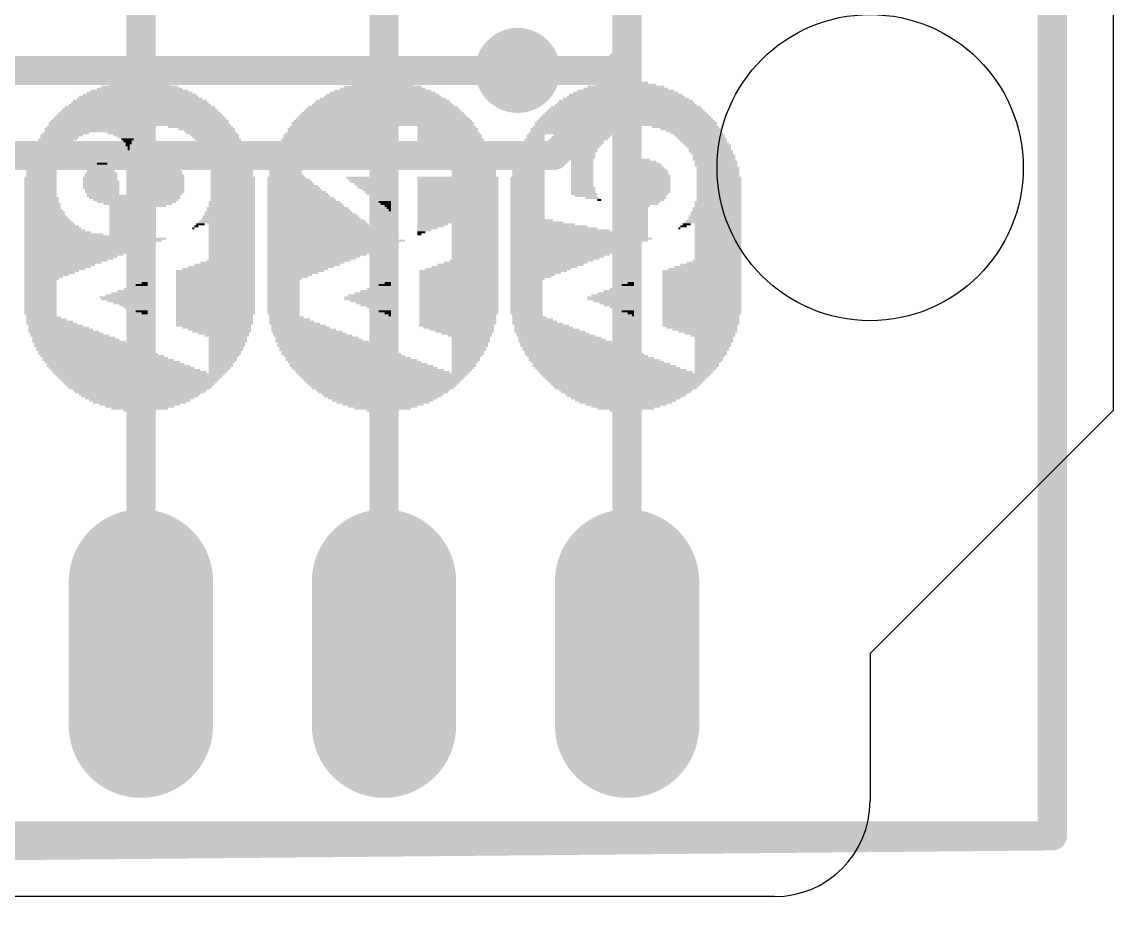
# Model space of a CAD drawing. Extents: x -3.4 to 68.6, y -0.2 to 53.3.
# Drawn here: x 57.18 to 68.58, y -0.15 to 9.14 of the extents above; entities that cross this region are included whole.
import ezdxf

# ---------------------------------------------------------------- set-up
doc = ezdxf.new("R2010")
doc.units = 0
for name, color, linetype in [('1', 12, 'CONTINUOUS'), ('16', 132, 'CONTINUOUS'), ('17', 110, 'CONTINUOUS'), ('18', 3, 'CONTINUOUS'), ('20', 53, 'CONTINUOUS'), ('200', 4, 'CONTINUOUS'), ('51', 253, 'CONTINUOUS')]:
    doc.layers.add(name, color=color, linetype=linetype)

# ---------------------------------------------------------------- blocks, each defined once
blk = doc.blocks.new('RECT')
blk.add_solid([(-0.5, -0.5), (0.5, -0.5), (-0.5, 0.5), (0.5, 0.5)])
blk = doc.blocks.new('LONGP100')
at = {"const_width": 1}
blk.add_lwpolyline([(-0.5, 0), (0.5, 0)], dxfattribs=at)
at = {"const_width": 0.5}
for points in [[(-0.5, 0.25, 1), (-0.5, -0.25)], [(0.5, -0.25, 1), (0.5, 0.25)]]:
    blk.add_lwpolyline(points, format="xyb", dxfattribs=at)
blk = doc.blocks.new('ROUNDV')
at = {"const_width": 0.5}
blk.add_lwpolyline([(0, -0.25, 1), (0, 0.25, 1), (0, -0.25)], format="xyb", dxfattribs=at)

msp = doc.modelspace()

# ---------------------------------------------------------------- linework, layer by layer
at = {"layer": '1', "const_width": 0.3048}
for points in [[(67.945, 52.705), (67.945, 0.635)], [(58.42, 20.5779), (58.42, 2.54)], [(63.5, 17.7606), (63.5, 8.763)], [(60.96, 9.525), (60.96, 2.54)], [(63.373, 8.636), (63.5, 8.763)], [(63.5, 8.763), (63.5, 2.54)], [(62.357, 8.636), (63.373, 8.636)], [(67.945, 0.635), (0, 0)]]:
    msp.add_lwpolyline(points, dxfattribs=at)
at = {"layer": '1', "const_width": 0.1524}
for points in [[(63.5762, 8.763, 1), (63.4238, 8.763)], [(63.5539, 8.7091, 1), (63.4461, 8.8169)], [(62.357, 8.7122, 1), (62.357, 8.5598)], [(63.373, 8.5598, 1), (63.373, 8.7122)], [(63.4238, 8.763, 1), (63.5762, 8.763)], [(63.3191, 8.6899, 1), (63.4269, 8.5821)], [(58.3438, 2.54, 1), (58.4962, 2.54)], [(60.8838, 2.54, 1), (61.0362, 2.54)], [(63.4238, 2.54, 1), (63.5762, 2.54)], [(67.8688, 0.635, 1), (68.0212, 0.635)], [(67.9457, 0.5588, 1), (67.9443, 0.7112)]]:
    msp.add_lwpolyline(points, format="xyb", dxfattribs=at)
at = {"layer": '16', "const_width": 0.3048}
for points in [[(67.945, 52.451), (67.945, 0.635)], [(63.5, 13.97), (63.5, 8.509)], [(28.448, 8.636), (62.357, 8.636)], [(63.5, 8.509), (62.738, 7.747)], [(48.895, 7.747), (62.738, 7.747)], [(67.945, 0.635), (0.889, 0.635)]]:
    msp.add_lwpolyline(points, dxfattribs=at)
at = {"layer": '16', "const_width": 0.1524}
for points in [[(62.357, 8.5598, 1), (62.357, 8.7122)], [(63.4238, 8.509, 1), (63.5762, 8.509)], [(63.5539, 8.4551, 1), (63.4461, 8.5629)], [(62.6841, 7.8009, 1), (62.7919, 7.6931)], [(62.738, 7.6708, 1), (62.738, 7.8232)], [(67.8688, 0.635, 1), (68.0212, 0.635)], [(67.945, 0.5588, 1), (67.945, 0.7112)]]:
    msp.add_lwpolyline(points, format="xyb", dxfattribs=at)
at = {"layer": '20'}
for p, q in [((68.58, 37.846), (68.58, 5.08)), ((68.58, 5.08), (66.04, 2.54)), ((66.04, 2.54), (66.04, 1)), ((65.04, 0), (1, 0))]:
    msp.add_line(p, q, dxfattribs=at)
msp.add_circle((66.04, 7.62), 1.6, dxfattribs=at)
msp.add_arc((65.04, 1), 1, 270, 0, dxfattribs=at)

# ---------------------------------------------------------------- block references
at = {"layer": '17', "xscale": 1.508, "yscale": 1.508, "rotation": 90}
for p in [(58.42, 2.54), (58.42, 2.54), (60.96, 2.54), (60.96, 2.54), (63.5, 2.54), (63.5, 2.54)]:
    msp.add_blockref('LONGP100', p, dxfattribs=at)
at = {"layer": '18', "xscale": 0.889, "yscale": 0.889}
msp.add_blockref('ROUNDV', (62.357, 8.636), dxfattribs=at)
msp.add_blockref('ROUNDV', (62.357, 8.636), dxfattribs=at)
at = {"layer": '200', "yscale": 0.0212}
for p, xscale in [((58.4071, 8.4452), 0.889), ((58.4071, 8.4663), 0.8043), ((58.4071, 8.4875), 0.635), ((58.4071, 8.5087), 0.4657), ((60.947, 8.4452), 0.889), ((60.947, 8.4663), 0.8043), ((60.947, 8.4875), 0.635), ((60.947, 8.5087), 0.4656), ((63.4869, 8.4452), 0.889), ((63.4869, 8.4663), 0.8043), ((63.4869, 8.4875), 0.635), ((63.4869, 8.5087), 0.4657), ((58.4071, 8.3182), 1.3969), ((58.4071, 8.3393), 1.3123), ((58.3965, 8.3605), 1.2488), ((58.4071, 8.3817), 1.1853), ((58.4071, 8.4028), 1.1006), ((58.4071, 8.424), 1.016), ((60.947, 8.3182), 1.3969), ((60.947, 8.3393), 1.3123), ((60.947, 8.3605), 1.2276), ((60.947, 8.3817), 1.1853), ((60.947, 8.4028), 1.1006), ((60.947, 8.424), 1.016), ((63.4869, 8.3182), 1.3969), ((63.4869, 8.3393), 1.3123), ((63.4869, 8.3605), 1.2276), ((63.4869, 8.3817), 1.1853), ((63.4869, 8.4028), 1.1006), ((63.4869, 8.424), 1.016), ((58.4071, 8.2123), 1.6509), ((58.4071, 8.2335), 1.6086), ((58.4071, 8.2547), 1.5663), ((58.4071, 8.2758), 1.4816), ((58.4071, 8.297), 1.4393), ((60.947, 8.2123), 1.6509), ((60.947, 8.2335), 1.6086), ((60.947, 8.2547), 1.5663), ((60.947, 8.2758), 1.4816), ((60.947, 8.297), 1.4393), ((63.4869, 8.2123), 1.6509), ((63.4869, 8.2335), 1.6086), ((63.4869, 8.2547), 1.5663), ((63.4869, 8.2758), 1.4816), ((63.4869, 8.297), 1.4393), ((58.4071, 8.1065), 1.8626), ((58.4071, 8.1277), 1.8203), ((58.4071, 8.1488), 1.7779), ((58.4071, 8.17), 1.7356), ((58.4071, 8.1912), 1.6933), ((60.947, 8.1065), 1.8626), ((60.947, 8.1277), 1.8203), ((60.947, 8.1488), 1.7779), ((60.947, 8.17), 1.7356), ((60.947, 8.1912), 1.6933), ((63.4869, 8.1065), 1.8626), ((63.4869, 8.1277), 1.8203), ((63.4869, 8.1488), 1.7779), ((63.4869, 8.17), 1.7356), ((63.4869, 8.1912), 1.6933), ((57.6345, 7.9795), 0.4868), ((57.952, 8.0218), 1.0795), ((57.9308, 8.0007), 1.0371), ((58.0049, 8.043), 1.143), ((58.3965, 8.0853), 1.8838), ((58.4071, 8.0642), 1.9049), ((58.2378, 7.9795), 0.3387), ((59.0421, 8.043), 0.6773), ((59.1056, 8.0218), 0.5926), ((59.1373, 8.0007), 0.5291), ((59.1585, 7.9795), 0.5291), ((60.4813, 7.9795), 1.1006), ((60.4919, 8.0218), 1.0795), ((60.4919, 8.0007), 1.0795), ((60.5025, 8.043), 1.0583), ((60.947, 8.0853), 1.9049), ((60.947, 8.0642), 1.9049), ((61.6137, 8.043), 0.6138), ((61.6243, 8.0218), 0.635), ((61.6243, 8.0007), 0.635), ((61.6349, 7.9795), 0.6561), ((62.926, 7.9795), 0.9101), ((62.9895, 8.0218), 0.9948), ((62.9577, 8.0007), 0.9313), ((63.053, 8.043), 1.0795), ((63.4869, 8.0853), 1.9049), ((63.4869, 8.0642), 1.9049), ((64.1113, 8.043), 0.6985), ((64.1642, 8.0218), 0.635), ((64.1959, 8.0007), 0.5715), ((64.2277, 7.9795), 0.5503), ((57.5075, 7.8737), 0.3598), ((57.5499, 7.916), 0.4022), ((57.5287, 7.8949), 0.3598), ((57.5922, 7.9583), 0.4445), ((57.571, 7.9372), 0.4021), ((58.2589, 7.9583), 0.254), ((58.2695, 7.9372), 0.1905), ((58.2801, 7.916), 0.127), ((58.2801, 7.8949), 0.0847), ((58.2907, 7.8737), 0.0635), ((59.1902, 7.9583), 0.508), ((59.2008, 7.9372), 0.4868), ((59.222, 7.916), 0.4868), ((59.2325, 7.8949), 0.4656), ((59.2537, 7.8737), 0.4656), ((60.4496, 7.8737), 1.1641), ((60.4602, 7.916), 1.143), ((60.4602, 7.8949), 1.143), ((60.4707, 7.9583), 1.1218), ((60.4707, 7.9372), 1.1218), ((61.6455, 7.9583), 0.6773), ((61.6455, 7.9372), 0.6773), ((61.656, 7.916), 0.6985), ((61.656, 7.8949), 0.6985), ((61.6666, 7.8737), 0.7196), ((62.5238, 7.8737), 0.2328), ((62.5344, 7.916), 0.2117), ((62.5344, 7.8949), 0.2117), ((62.545, 7.9583), 0.1905), ((62.545, 7.9372), 0.1905), ((63.0847, 7.8949), 0.3387), ((63.0847, 7.8737), 0.3387), ((63.1271, 7.9583), 0.4233), ((63.1165, 7.9372), 0.4022), ((63.1059, 7.916), 0.381), ((64.2594, 7.9583), 0.5291), ((64.27, 7.9372), 0.508), ((64.2912, 7.916), 0.508), ((64.3018, 7.8949), 0.4868), ((64.3229, 7.8737), 0.4868), ((57.4335, 7.7467), 0.3387), ((57.4546, 7.789), 0.3387), ((57.444, 7.7679), 0.3175), ((57.4758, 7.8314), 0.3387), ((57.4758, 7.8102), 0.3387), ((57.4864, 7.8525), 0.3598), ((58.2801, 7.8525), 0.0423), ((58.2907, 7.8314), 0.0212), ((58.2907, 7.8102), 0.0212), ((59.2749, 7.8525), 0.4656), ((59.2855, 7.8314), 0.4445), ((59.2855, 7.8102), 0.4445), ((59.3066, 7.789), 0.4445), ((59.3066, 7.7679), 0.4445), ((59.3278, 7.7467), 0.4445), ((59.9522, 7.7467), 0.2963), ((59.9628, 7.789), 0.2752), ((59.9628, 7.7679), 0.2752), ((60.439, 7.8525), 1.1853), ((59.9734, 7.8314), 0.254), ((59.9734, 7.8102), 0.254), ((61.6772, 7.8525), 0.7408), ((61.8571, 7.8314), 0.381), ((61.8571, 7.8102), 0.381), ((61.8677, 7.789), 0.4022), ((61.8677, 7.7679), 0.4022), ((61.8783, 7.7467), 0.4233), ((62.4921, 7.7467), 0.2963), ((62.5027, 7.789), 0.2752), ((62.5027, 7.7679), 0.2752), ((62.5133, 7.8525), 0.254), ((62.5133, 7.8314), 0.254), ((62.5133, 7.8102), 0.254), ((63.0741, 7.8525), 0.3175), ((63.0636, 7.8314), 0.2963), ((63.053, 7.8102), 0.2752), ((63.053, 7.789), 0.2752), ((63.0424, 7.7679), 0.254), ((63.0424, 7.7467), 0.254), ((64.3441, 7.8525), 0.4868), ((64.3547, 7.8314), 0.4656), ((64.3758, 7.789), 0.4656), ((64.3653, 7.8102), 0.4445), ((64.3864, 7.7679), 0.4445), ((64.4076, 7.7467), 0.4445), ((57.4123, 7.6832), 0.3387), ((57.4017, 7.662), 0.3175), ((57.4017, 7.6409), 0.3175), ((57.4229, 7.7255), 0.3175), ((57.4229, 7.7044), 0.3175), ((58.0049, 7.6409), 0.2117), ((58.0155, 7.662), 0.1058), ((58.6505, 7.6409), 0.3175), ((58.6399, 7.662), 0.254), ((58.6399, 7.6832), 0.1693), ((59.3278, 7.7255), 0.4445), ((59.349, 7.6832), 0.4445), ((59.349, 7.662), 0.4445), ((59.349, 7.6409), 0.4445), ((59.3384, 7.7044), 0.4233), ((59.9416, 7.6832), 0.3175), ((59.9416, 7.662), 0.3175), ((59.9416, 7.6409), 0.3175), ((59.9522, 7.7255), 0.2963), ((59.9522, 7.7044), 0.2963), ((61.8889, 7.6832), 0.4445), ((61.8889, 7.662), 0.4445), ((61.8889, 7.6409), 0.4445), ((61.8783, 7.7255), 0.4233), ((61.8783, 7.7044), 0.4233), ((62.4815, 7.6832), 0.3175), ((62.4815, 7.662), 0.3175), ((62.4815, 7.6409), 0.3175), ((62.4921, 7.7255), 0.2963), ((62.4921, 7.7044), 0.2963), ((63.0424, 7.7255), 0.254), ((63.0318, 7.7044), 0.2328), ((63.0318, 7.6832), 0.2328), ((63.0318, 7.662), 0.2328), ((63.0318, 7.6409), 0.2328), ((63.6774, 7.6409), 0.381), ((63.6774, 7.662), 0.3387), ((63.6668, 7.6832), 0.2752), ((63.6668, 7.7044), 0.1482), ((64.4076, 7.7255), 0.4445), ((64.4076, 7.7044), 0.4445), ((64.4288, 7.6832), 0.4445), ((64.4288, 7.662), 0.4445), ((64.4288, 7.6409), 0.4445), ((57.3911, 7.6197), 0.3387), ((57.3805, 7.5985), 0.3175), ((57.3805, 7.5774), 0.3175), ((57.3805, 7.5562), 0.3175), ((57.3805, 7.535), 0.3175), ((58.0049, 7.5562), 0.3387), ((58.0049, 7.535), 0.3387), ((57.9943, 7.5985), 0.2752), ((58.0049, 7.5774), 0.2963), ((58.0049, 7.6197), 0.254), ((58.6505, 7.5774), 0.4022), ((58.6505, 7.5562), 0.4022), ((58.6611, 7.535), 0.4233), ((58.6505, 7.5985), 0.3598), ((58.6611, 7.6197), 0.3387), ((59.3701, 7.6197), 0.4445), ((59.3701, 7.5985), 0.4445), ((59.3701, 7.5774), 0.4445), ((59.3701, 7.5562), 0.4445), ((59.3701, 7.535), 0.4445), ((59.931, 7.6197), 0.3387), ((59.931, 7.5985), 0.3387), ((59.931, 7.5774), 0.3387), ((59.931, 7.5562), 0.3387), ((59.9416, 7.535), 0.3598), ((61.8994, 7.6197), 0.4656), ((61.8994, 7.5985), 0.4656), ((61.8994, 7.5774), 0.4656), ((61.8994, 7.5562), 0.4656), ((61.8994, 7.535), 0.4656), ((62.4709, 7.6197), 0.3387), ((62.4709, 7.5985), 0.3387), ((62.4709, 7.5774), 0.3387), ((62.4709, 7.5562), 0.3387), ((62.4709, 7.535), 0.3387), ((63.0318, 7.6197), 0.2328), ((63.0318, 7.5985), 0.2328), ((63.0318, 7.5774), 0.2328), ((63.0318, 7.5562), 0.2328), ((63.0318, 7.535), 0.2328), ((63.6774, 7.535), 0.5503), ((63.6774, 7.5774), 0.508), ((63.6774, 7.5562), 0.508), ((63.6774, 7.5985), 0.4657), ((63.6774, 7.6197), 0.4233), ((64.4499, 7.6197), 0.4445), ((64.4499, 7.5985), 0.4445), ((64.4499, 7.5774), 0.4445), ((64.4499, 7.5562), 0.4445), ((64.4499, 7.535), 0.4445), ((57.37, 7.5139), 0.3387), ((57.37, 7.4927), 0.3387), ((57.37, 7.4715), 0.3387), ((57.37, 7.4504), 0.3387), ((57.37, 7.4292), 0.3387), ((57.37, 7.408), 0.3387), ((57.9943, 7.5139), 0.3598), ((57.9943, 7.4927), 0.3598), ((58.0049, 7.4715), 0.381), ((58.0049, 7.4504), 0.381), ((58.0049, 7.4292), 0.381), ((58.0049, 7.408), 0.381), ((58.6505, 7.4927), 0.4445), ((58.6505, 7.4715), 0.4445), ((58.6505, 7.4504), 0.4445), ((58.6505, 7.4292), 0.4445), ((58.6505, 7.408), 0.4445), ((58.6611, 7.5139), 0.4233), ((59.3807, 7.5139), 0.4657), ((59.3807, 7.4927), 0.4657), ((59.3807, 7.4715), 0.4657), ((59.3807, 7.4504), 0.4657), ((59.3807, 7.4292), 0.4657), ((59.3807, 7.408), 0.4657), ((59.9416, 7.5139), 0.4022), ((59.9628, 7.4927), 0.4445), ((59.9839, 7.4504), 0.4868), ((60.0051, 7.4292), 0.5291), ((60.0157, 7.408), 0.5503), ((59.9734, 7.4715), 0.4656), ((60.7988, 7.5139), 0.4656), ((60.8094, 7.4927), 0.4445), ((60.82, 7.4715), 0.4233), ((60.8412, 7.4504), 0.381), ((60.8517, 7.4292), 0.3598), ((60.8623, 7.408), 0.3387), ((61.7301, 7.5139), 0.8466), ((61.7301, 7.4927), 0.8466), ((61.7301, 7.4715), 0.8466), ((61.7301, 7.4504), 0.8466), ((61.7301, 7.4292), 0.8466), ((61.7301, 7.408), 0.8466), ((62.4603, 7.5139), 0.3598), ((62.4603, 7.4927), 0.3598), ((62.4603, 7.4715), 0.3598), ((62.4603, 7.4504), 0.3598), ((62.4603, 7.4292), 0.3598), ((62.4603, 7.408), 0.3598), ((63.0318, 7.5139), 0.2328), ((63.0318, 7.4927), 0.2328), ((63.0318, 7.4715), 0.2328), ((63.0318, 7.4504), 0.2328), ((63.0318, 7.4292), 0.2328), ((63.0424, 7.408), 0.254), ((63.6774, 7.5139), 0.5503), ((63.6774, 7.4927), 0.5503), ((63.6774, 7.4715), 0.5503), ((63.6774, 7.4504), 0.5503), ((63.6774, 7.4292), 0.5503), ((63.6774, 7.408), 0.5503), ((64.4605, 7.5139), 0.4657), ((64.4605, 7.4927), 0.4657), ((64.4605, 7.4715), 0.4657), ((64.4605, 7.4504), 0.4657), ((64.4605, 7.4292), 0.4657), ((64.4605, 7.408), 0.4657), ((57.37, 7.3869), 0.3387), ((57.37, 7.3657), 0.3387), ((57.37, 7.3445), 0.3387), ((57.37, 7.3234), 0.3387), ((57.3805, 7.3022), 0.3598), ((58.0155, 7.3869), 0.3598), ((58.0155, 7.3657), 0.3598), ((58.0261, 7.3445), 0.3387), ((58.3436, 7.3234), 0.9736), ((58.3542, 7.3022), 0.9525), ((58.6505, 7.3869), 0.4445), ((58.6505, 7.3657), 0.4445), ((58.6399, 7.3445), 0.4233), ((59.3807, 7.3869), 0.4657), ((59.3807, 7.3657), 0.4657), ((59.3807, 7.3445), 0.4657), ((59.3807, 7.3234), 0.4657), ((59.3807, 7.3022), 0.4657), ((60.0263, 7.3869), 0.5715), ((60.0474, 7.3657), 0.6138), ((60.058, 7.3445), 0.635), ((60.0898, 7.3022), 0.6985), ((60.0686, 7.3234), 0.6561), ((60.8835, 7.3869), 0.2963), ((60.8941, 7.3657), 0.2752), ((60.9046, 7.3445), 0.254), ((60.9258, 7.3234), 0.2117), ((60.9364, 7.3022), 0.1905), ((61.7301, 7.3869), 0.8466), ((61.7301, 7.3657), 0.8466), ((61.7301, 7.3445), 0.8466), ((61.7301, 7.3234), 0.8466), ((61.7301, 7.3022), 0.8466), ((62.4603, 7.3869), 0.3598), ((62.4603, 7.3657), 0.3598), ((62.4603, 7.3445), 0.3598), ((62.4603, 7.3234), 0.3598), ((62.4603, 7.3022), 0.3598), ((63.0424, 7.3869), 0.254), ((63.0424, 7.3657), 0.254), ((63.053, 7.3445), 0.2752), ((63.0741, 7.3234), 0.2328), ((63.1376, 7.3022), 0.1482), ((63.6774, 7.3869), 0.5503), ((63.6774, 7.3657), 0.5503), ((63.6774, 7.3445), 0.508), ((63.6668, 7.3234), 0.4868), ((63.6774, 7.3022), 0.4657), ((64.4605, 7.3869), 0.4657), ((64.4605, 7.3657), 0.4657), ((64.4605, 7.3445), 0.4657), ((64.4605, 7.3234), 0.4657), ((64.4605, 7.3022), 0.4657), ((57.3805, 7.281), 0.3598), ((57.3805, 7.2599), 0.3598), ((57.3911, 7.2387), 0.381), ((57.3911, 7.2175), 0.381), ((57.3911, 7.1964), 0.381), ((57.4017, 7.1752), 0.4022), ((58.3648, 7.281), 0.889), ((58.3753, 7.2599), 0.8255), ((58.3859, 7.2387), 0.7196), ((58.3859, 7.2175), 0.5926), ((58.333, 7.1964), 0.4868), ((58.333, 7.1752), 0.4868), ((59.3595, 7.1964), 0.508), ((59.3595, 7.1752), 0.508), ((59.3701, 7.2599), 0.4868), ((59.3701, 7.2387), 0.4868), ((59.3701, 7.2175), 0.4868), ((59.3807, 7.281), 0.4657), ((60.1003, 7.281), 0.7196), ((60.1215, 7.2599), 0.762), ((60.1321, 7.2387), 0.7831), ((60.1427, 7.2175), 0.8043), ((60.1638, 7.1964), 0.8466), ((60.1744, 7.1752), 0.8678), ((60.947, 7.281), 0.1693), ((60.9681, 7.2599), 0.127), ((60.9787, 7.2387), 0.1058), ((60.9999, 7.2175), 0.0635), ((61.0105, 7.1964), 0.0423), ((61.0211, 7.1752), 0.0212), ((61.7301, 7.281), 0.8466), ((61.7301, 7.2599), 0.8466), ((61.7301, 7.2387), 0.8466), ((61.7301, 7.2175), 0.8466), ((61.7301, 7.1964), 0.8466), ((61.7301, 7.1752), 0.8466), ((62.4603, 7.281), 0.3598), ((62.4603, 7.2599), 0.3598), ((62.4603, 7.2387), 0.3598), ((62.4603, 7.2175), 0.3598), ((62.4603, 7.1964), 0.3598), ((62.4603, 7.1752), 0.3598), ((63.2117, 7.281), 0.0423), ((63.6774, 7.281), 0.4233), ((63.6668, 7.2599), 0.3598), ((63.6668, 7.2387), 0.3175), ((63.635, 7.2175), 0.2117), ((63.6245, 7.1964), 0.1905), ((63.6245, 7.1752), 0.1905), ((64.4393, 7.1964), 0.508), ((64.4393, 7.1752), 0.508), ((64.4499, 7.2599), 0.4868), ((64.4499, 7.2387), 0.4868), ((64.4499, 7.2175), 0.4868), ((64.4605, 7.281), 0.4657), ((57.4229, 7.1117), 0.4445), ((57.444, 7.0694), 0.4868), ((57.4123, 7.154), 0.4233), ((57.4123, 7.1329), 0.4233), ((57.4335, 7.0905), 0.4657), ((58.333, 7.154), 0.4868), ((58.333, 7.1329), 0.4868), ((58.333, 7.1117), 0.4868), ((58.333, 7.0905), 0.4868), ((58.333, 7.0694), 0.4868), ((59.3278, 7.0694), 0.5715), ((59.3384, 7.1117), 0.5503), ((59.3384, 7.0905), 0.5503), ((59.349, 7.154), 0.5291), ((59.349, 7.1329), 0.5291), ((60.185, 7.154), 0.889), ((60.2168, 7.1117), 0.9525), ((60.2273, 7.0905), 0.9736), ((60.2485, 7.0694), 1.016), ((60.2062, 7.1329), 0.9313), ((61.7301, 7.154), 0.8466), ((61.7301, 7.1329), 0.8466), ((61.7301, 7.1117), 0.8466), ((61.7301, 7.0905), 0.8466), ((61.7301, 7.0694), 0.8466), ((62.4603, 7.154), 0.3598), ((62.4603, 7.1329), 0.3598), ((62.4603, 7.1117), 0.3598), ((62.4603, 7.0905), 0.3598), ((62.5027, 7.0694), 0.4445), ((63.6245, 7.154), 0.1905), ((63.6245, 7.1329), 0.1905), ((63.6245, 7.1117), 0.1905), ((63.6245, 7.0905), 0.1905), ((63.6245, 7.0694), 0.1905), ((64.4076, 7.0694), 0.5715), ((64.4182, 7.1117), 0.5503), ((64.4182, 7.0905), 0.5503), ((64.4288, 7.154), 0.5291), ((64.4288, 7.1329), 0.5291), ((57.4546, 7.0482), 0.508), ((57.5181, 6.9636), 0.635), ((57.4652, 7.0271), 0.5291), ((57.4864, 7.0059), 0.5715), ((57.497, 6.9847), 0.5926), ((58.333, 7.0482), 0.4868), ((58.333, 7.0271), 0.4868), ((58.333, 7.0059), 0.4868), ((58.333, 6.9847), 0.4868), ((58.333, 6.9636), 0.4868), ((58.968, 6.9847), 0.0212), ((58.9997, 7.0059), 0.0423), ((59.0421, 7.0271), 0.0847), ((59.3172, 7.0482), 0.5926), ((59.3701, 7.0271), 0.4868), ((59.3701, 7.0059), 0.4868), ((59.3701, 6.9847), 0.4868), ((59.3701, 6.9636), 0.4868), ((60.2591, 7.0482), 1.0371), ((60.2697, 7.0271), 1.0583), ((60.2908, 7.0059), 1.1006), ((60.3014, 6.9847), 1.1218), ((60.312, 6.9636), 1.143), ((61.7301, 7.0482), 0.8466), ((61.4655, 7.0271), 0.3175), ((61.4444, 7.0059), 0.2752), ((61.4126, 6.9847), 0.2117), ((61.3809, 6.9636), 0.1482), ((61.91, 7.0271), 0.4868), ((61.91, 7.0059), 0.4868), ((61.91, 6.9847), 0.4868), ((61.91, 6.9636), 0.4868), ((62.5556, 7.0482), 0.5503), ((62.6191, 7.0271), 0.6773), ((62.6826, 7.0059), 0.8043), ((62.7355, 6.9847), 0.9101), ((62.799, 6.9636), 1.0371), ((63.6245, 7.0482), 0.1905), ((63.6245, 7.0271), 0.1905), ((63.6245, 7.0059), 0.1905), ((63.6245, 6.9847), 0.1905), ((63.6245, 6.9636), 0.1905), ((64.0478, 6.9847), 0.0212), ((64.0901, 7.0059), 0.0635), ((64.1219, 7.0271), 0.0847), ((64.397, 7.0482), 0.5926), ((64.4499, 7.0271), 0.4868), ((64.4499, 7.0059), 0.4868), ((64.4499, 6.9847), 0.4868), ((64.4499, 6.9636), 0.4868), ((57.6134, 6.9212), 0.8255), ((57.8885, 6.9001), 1.3758), ((57.9414, 6.8789), 1.4816), ((57.9203, 6.8577), 1.4393), ((57.8885, 6.8366), 1.3758), ((57.5499, 6.9424), 0.6985), ((58.333, 6.9424), 0.4868), ((58.333, 6.9212), 0.4868), ((59.3701, 6.9424), 0.4868), ((59.3701, 6.9212), 0.4868), ((59.3701, 6.9001), 0.4868), ((59.3701, 6.8789), 0.4868), ((59.3701, 6.8577), 0.4868), ((59.3701, 6.8366), 0.4868), ((60.3332, 6.9424), 1.1853), ((60.3438, 6.9212), 1.2065), ((60.3543, 6.9001), 1.2276), ((60.3755, 6.8789), 1.27), ((60.4602, 6.8577), 1.4393), ((60.4284, 6.8366), 1.3758), ((61.3491, 6.9424), 0.0847), ((61.328, 6.9212), 0.0423), ((61.91, 6.9424), 0.4868), ((61.91, 6.9212), 0.4868), ((61.91, 6.9001), 0.4868), ((61.91, 6.8789), 0.4868), ((61.91, 6.8577), 0.4868), ((61.91, 6.8366), 0.4868), ((62.8625, 6.9424), 1.1641), ((63.0212, 6.8789), 1.4816), ((62.9683, 6.8366), 1.3758), ((63.0001, 6.9212), 1.4393), ((63.0001, 6.9001), 1.4393), ((63.0001, 6.8577), 1.4393), ((63.6245, 6.9424), 0.1905), ((64.4499, 6.9424), 0.4868), ((64.4499, 6.9212), 0.4868), ((64.4499, 6.9001), 0.4868), ((64.4499, 6.8789), 0.4868), ((64.4499, 6.8577), 0.4868), ((64.4499, 6.8366), 0.4868), ((57.8356, 6.7942), 1.27), ((57.8039, 6.7731), 1.2065), ((57.7721, 6.7519), 1.143), ((57.7509, 6.7307), 1.1006), ((57.8568, 6.8154), 1.3123), ((59.3701, 6.8154), 0.4868), ((59.3701, 6.7942), 0.4868), ((59.3701, 6.7731), 0.4868), ((59.3701, 6.7519), 0.4868), ((59.3701, 6.7307), 0.4868), ((60.3755, 6.7942), 1.27), ((60.3438, 6.7731), 1.2065), ((60.312, 6.7519), 1.143), ((60.2908, 6.7307), 1.1006), ((60.3967, 6.8154), 1.3123), ((61.91, 6.8154), 0.4868), ((61.91, 6.7942), 0.4868), ((61.91, 6.7731), 0.4868), ((61.91, 6.7519), 0.4868), ((61.91, 6.7307), 0.4868), ((62.9154, 6.7942), 1.2699), ((62.8519, 6.7519), 1.143), ((62.8307, 6.7307), 1.1006), ((62.9366, 6.8154), 1.3123), ((62.8837, 6.7731), 1.2064), ((64.4499, 6.8154), 0.4868), ((64.4499, 6.7942), 0.4868), ((64.4499, 6.7731), 0.4868), ((64.4499, 6.7519), 0.4868), ((64.4499, 6.7307), 0.4868), ((57.6874, 6.6884), 0.9736), ((57.6345, 6.6461), 0.8678), ((57.7192, 6.7096), 1.0371), ((57.6663, 6.6672), 0.9313), ((57.6028, 6.6249), 0.8043), ((59.3278, 6.6249), 0.5715), ((59.3595, 6.6461), 0.508), ((59.3701, 6.7096), 0.4868), ((59.3701, 6.6884), 0.4868), ((59.3701, 6.6672), 0.4868), ((60.2591, 6.7096), 1.0371), ((60.2273, 6.6884), 0.9736), ((60.1744, 6.6461), 0.8678), ((60.1427, 6.6249), 0.8043), ((60.2062, 6.6672), 0.9313), ((61.8677, 6.6249), 0.5715), ((61.8994, 6.6461), 0.508), ((61.91, 6.7096), 0.4868), ((61.91, 6.6884), 0.4868), ((61.91, 6.6672), 0.4868), ((62.7672, 6.6884), 0.9736), ((62.7143, 6.6461), 0.8678), ((62.799, 6.7096), 1.0371), ((62.7461, 6.6672), 0.9313), ((62.6826, 6.6249), 0.8043), ((64.4076, 6.6249), 0.5715), ((64.4393, 6.6461), 0.508), ((64.4499, 6.7096), 0.4868), ((64.4499, 6.6884), 0.4868), ((64.4499, 6.6672), 0.4868), ((57.571, 6.6037), 0.7408), ((57.5181, 6.5614), 0.635), ((57.5499, 6.5826), 0.6985), ((57.4864, 6.5402), 0.5715), ((57.4652, 6.5191), 0.5291), ((57.4335, 6.4979), 0.4657), ((59.2008, 6.5402), 0.8255), ((59.2008, 6.5191), 0.8255), ((59.2008, 6.4979), 0.8255), ((59.2325, 6.5614), 0.762), ((59.2643, 6.5826), 0.6985), ((59.296, 6.6037), 0.635), ((60.1215, 6.6037), 0.762), ((60.0898, 6.5826), 0.6985), ((60.058, 6.5614), 0.635), ((60.0051, 6.5191), 0.5291), ((60.0369, 6.5402), 0.5926), ((59.9734, 6.4979), 0.4656), ((61.7407, 6.5402), 0.8255), ((61.7407, 6.5191), 0.8255), ((61.7407, 6.4979), 0.8255), ((61.7724, 6.5614), 0.762), ((61.8042, 6.5826), 0.6985), ((61.8359, 6.6037), 0.635), ((62.6614, 6.6037), 0.762), ((62.5979, 6.5614), 0.635), ((62.5767, 6.5402), 0.5926), ((62.6297, 6.5826), 0.6985), ((62.545, 6.5191), 0.5291), ((62.5133, 6.4979), 0.4656), ((64.2806, 6.5402), 0.8255), ((64.2806, 6.5191), 0.8255), ((64.2806, 6.4979), 0.8255), ((64.3123, 6.5614), 0.762), ((64.3441, 6.5826), 0.6985), ((64.3758, 6.6037), 0.635), ((57.4017, 6.4767), 0.4022), ((57.3805, 6.4556), 0.3598), ((57.37, 6.4344), 0.3387), ((57.37, 6.4132), 0.3387), ((57.37, 6.3921), 0.3387), ((58.4282, 6.3921), 0.127), ((58.46, 6.4132), 0.0635), ((59.2008, 6.4767), 0.8255), ((59.2008, 6.4556), 0.8255), ((59.2008, 6.4344), 0.8255), ((59.2008, 6.4132), 0.8255), ((59.2008, 6.3921), 0.8255), ((59.9522, 6.4767), 0.4233), ((59.9204, 6.4556), 0.3598), ((59.9099, 6.4344), 0.3387), ((59.9099, 6.4132), 0.3387), ((59.9099, 6.3921), 0.3387), ((60.9681, 6.3921), 0.127), ((60.9999, 6.4132), 0.0635), ((61.7407, 6.4767), 0.8255), ((61.7407, 6.4556), 0.8255), ((61.7407, 6.4344), 0.8255), ((61.7407, 6.4132), 0.8255), ((61.7407, 6.3921), 0.8255), ((62.4603, 6.4556), 0.3598), ((62.4921, 6.4767), 0.4233), ((62.4498, 6.4344), 0.3387), ((62.4498, 6.4132), 0.3387), ((62.4498, 6.3921), 0.3387), ((63.508, 6.3921), 0.127), ((63.5398, 6.4132), 0.0635), ((64.2806, 6.4767), 0.8255), ((64.2806, 6.4556), 0.8255), ((64.2806, 6.4344), 0.8255), ((64.2806, 6.4132), 0.8255), ((64.2806, 6.3921), 0.8255), ((57.37, 6.3709), 0.3387), ((57.37, 6.3497), 0.3387), ((57.37, 6.3286), 0.3387), ((57.37, 6.3074), 0.3387), ((57.37, 6.2862), 0.3387), ((57.37, 6.2651), 0.3387), ((58.2378, 6.2651), 0.508), ((58.2695, 6.2862), 0.4445), ((58.3013, 6.3074), 0.381), ((58.333, 6.3286), 0.3175), ((58.3648, 6.3497), 0.254), ((58.3965, 6.3709), 0.1905), ((59.2008, 6.3709), 0.8255), ((59.2008, 6.3497), 0.8255), ((59.2008, 6.3286), 0.8255), ((59.2008, 6.3074), 0.8255), ((59.2008, 6.2862), 0.8255), ((59.2008, 6.2651), 0.8255), ((59.9099, 6.3709), 0.3387), ((59.9099, 6.3497), 0.3387), ((59.9099, 6.3286), 0.3387), ((59.9099, 6.3074), 0.3387), ((59.9099, 6.2862), 0.3387), ((59.9099, 6.2651), 0.3387), ((60.7882, 6.2651), 0.4868), ((60.8094, 6.2862), 0.4445), ((60.8412, 6.3074), 0.381), ((60.8729, 6.3286), 0.3175), ((60.9046, 6.3497), 0.254), ((60.9364, 6.3709), 0.1905), ((61.7407, 6.3709), 0.8255), ((61.7407, 6.3497), 0.8255), ((61.7407, 6.3286), 0.8255), ((61.7407, 6.3074), 0.8255), ((61.7407, 6.2862), 0.8255), ((61.7407, 6.2651), 0.8255), ((62.4498, 6.3709), 0.3387), ((62.4498, 6.3497), 0.3387), ((62.4498, 6.3286), 0.3387), ((62.4498, 6.3074), 0.3387), ((62.4498, 6.2862), 0.3387), ((62.4498, 6.2651), 0.3387), ((63.3281, 6.2651), 0.4868), ((63.3493, 6.2862), 0.4445), ((63.381, 6.3074), 0.381), ((63.4128, 6.3286), 0.3175), ((63.4445, 6.3497), 0.254), ((63.4763, 6.3709), 0.1905), ((64.2806, 6.3709), 0.8255), ((64.2806, 6.3497), 0.8255), ((64.2806, 6.3286), 0.8255), ((64.2806, 6.3074), 0.8255), ((64.2806, 6.2862), 0.8255), ((64.2806, 6.2651), 0.8255), ((57.37, 6.2439), 0.3387), ((57.37, 6.2228), 0.3387), ((57.37, 6.2016), 0.3387), ((57.37, 6.1804), 0.3387), ((57.37, 6.1593), 0.3387), ((58.2483, 6.2439), 0.4868), ((58.2801, 6.2228), 0.4233), ((58.3118, 6.2016), 0.3598), ((58.3436, 6.1804), 0.2963), ((58.3648, 6.1593), 0.254), ((59.2008, 6.2439), 0.8255), ((59.2008, 6.2228), 0.8255), ((59.2008, 6.2016), 0.8255), ((59.2008, 6.1804), 0.8255), ((59.2008, 6.1593), 0.8255), ((59.9099, 6.2439), 0.3387), ((59.9099, 6.2228), 0.3387), ((59.9099, 6.2016), 0.3387), ((59.9099, 6.1804), 0.3387), ((59.9099, 6.1593), 0.3387), ((60.7882, 6.2439), 0.4868), ((60.82, 6.2228), 0.4233), ((60.8517, 6.2016), 0.3598), ((60.8729, 6.1804), 0.3175), ((60.9046, 6.1593), 0.254), ((61.7407, 6.2439), 0.8255), ((61.7407, 6.2228), 0.8255), ((61.7407, 6.2016), 0.8255), ((61.7407, 6.1804), 0.8255), ((61.7407, 6.1593), 0.8255), ((62.4498, 6.2439), 0.3387), ((62.4498, 6.2228), 0.3387), ((62.4498, 6.2016), 0.3387), ((62.4498, 6.1804), 0.3387), ((62.4498, 6.1593), 0.3387), ((63.3281, 6.2439), 0.4868), ((63.3599, 6.2228), 0.4233), ((63.3916, 6.2016), 0.3598), ((63.4128, 6.1804), 0.3175), ((63.4445, 6.1593), 0.254), ((64.2806, 6.2439), 0.8255), ((64.2806, 6.2228), 0.8255), ((64.2806, 6.2016), 0.8255), ((64.2806, 6.1804), 0.8255), ((64.2806, 6.1593), 0.8255), ((57.37, 6.1381), 0.3387), ((57.37, 6.1169), 0.3387), ((57.37, 6.0958), 0.3387), ((57.3805, 6.0746), 0.3175), ((57.4017, 6.0534), 0.3598), ((58.3965, 6.1381), 0.1905), ((58.4282, 6.1169), 0.127), ((58.46, 6.0958), 0.0635), ((59.2008, 6.1381), 0.8255), ((59.2008, 6.1169), 0.8255), ((59.2008, 6.0958), 0.8255), ((59.1902, 6.0746), 0.8043), ((59.1902, 6.0534), 0.8043), ((59.9099, 6.1381), 0.3387), ((59.9099, 6.1169), 0.3387), ((59.9099, 6.0958), 0.3387), ((59.9204, 6.0746), 0.3175), ((59.9416, 6.0534), 0.3598), ((60.9364, 6.1381), 0.1905), ((60.9681, 6.1169), 0.127), ((60.9999, 6.0958), 0.0635), ((61.0211, 6.0746), 0.0212), ((61.7407, 6.1381), 0.8255), ((61.7407, 6.1169), 0.8255), ((61.7407, 6.0958), 0.8255), ((61.7301, 6.0746), 0.8043), ((61.7301, 6.0534), 0.8043), ((62.4498, 6.1381), 0.3387), ((62.4498, 6.1169), 0.3387), ((62.4498, 6.0958), 0.3387), ((62.4603, 6.0746), 0.3175), ((62.4815, 6.0534), 0.3598), ((63.4763, 6.1381), 0.1905), ((63.508, 6.1169), 0.127), ((63.5398, 6.0958), 0.0635), ((63.561, 6.0746), 0.0212), ((64.27, 6.0746), 0.8043), ((64.27, 6.0534), 0.8043), ((64.2806, 6.1381), 0.8255), ((64.2806, 6.1169), 0.8255), ((64.2806, 6.0958), 0.8255), ((57.4652, 6.0111), 0.4868), ((57.4335, 6.0323), 0.4233), ((57.4864, 5.9899), 0.5291), ((57.5287, 5.9688), 0.5715), ((57.5605, 5.9476), 0.635), ((57.5816, 5.9264), 0.6773), ((59.1902, 6.0323), 0.8043), ((59.1902, 6.0111), 0.8043), ((59.1902, 5.9899), 0.8043), ((59.1796, 5.9688), 0.7831), ((59.2114, 5.9476), 0.7196), ((59.2431, 5.9264), 0.6561), ((59.9734, 6.0323), 0.4233), ((59.9945, 6.0111), 0.4656), ((60.0263, 5.9899), 0.5291), ((60.1215, 5.9264), 0.6773), ((60.0686, 5.9688), 0.5715), ((60.0898, 5.9476), 0.6138), ((61.7195, 5.9688), 0.7831), ((61.7301, 6.0323), 0.8043), ((61.7301, 6.0111), 0.8043), ((61.7301, 5.9899), 0.8043), ((61.7407, 5.9476), 0.7408), ((61.7724, 5.9264), 0.6773), ((62.5344, 6.0111), 0.4657), ((62.5133, 6.0323), 0.4233), ((62.5662, 5.9899), 0.5291), ((62.6085, 5.9688), 0.5715), ((62.6614, 5.9264), 0.6773), ((62.6297, 5.9476), 0.6138), ((64.27, 6.0323), 0.8043), ((64.27, 6.0111), 0.8043), ((64.27, 5.9899), 0.8043), ((64.2594, 5.9688), 0.7831), ((64.2806, 5.9476), 0.7408), ((64.3123, 5.9264), 0.6773), ((57.6134, 5.9053), 0.7408), ((57.6451, 5.8841), 0.762), ((57.6769, 5.8629), 0.8255), ((57.7192, 5.8418), 0.8678), ((57.7404, 5.8206), 0.9101), ((59.2643, 5.9053), 0.6138), ((59.2855, 5.8841), 0.5291), ((59.3172, 5.8629), 0.4656), ((59.3278, 5.8418), 0.4022), ((59.3278, 5.8206), 0.4022), ((60.1533, 5.9053), 0.7408), ((60.185, 5.8841), 0.762), ((60.2168, 5.8629), 0.8255), ((60.2591, 5.8418), 0.8678), ((60.2803, 5.8206), 0.9101), ((61.8042, 5.9053), 0.6138), ((61.8254, 5.8841), 0.5291), ((61.8571, 5.8629), 0.4656), ((61.8677, 5.8418), 0.4022), ((61.8677, 5.8206), 0.4022), ((62.6932, 5.9053), 0.7408), ((62.7249, 5.8841), 0.762), ((62.7567, 5.8629), 0.8255), ((62.799, 5.8418), 0.8678), ((62.8202, 5.8206), 0.9101), ((64.3441, 5.9053), 0.6138), ((64.3653, 5.8841), 0.5291), ((64.397, 5.8629), 0.4656), ((64.4076, 5.8418), 0.4022), ((64.4076, 5.8206), 0.4022), ((57.7721, 5.7994), 0.9736), ((57.8144, 5.7783), 1.016), ((57.8356, 5.7571), 1.0583), ((57.8779, 5.7359), 1.1006), ((57.9097, 5.7148), 1.1641), ((57.9414, 5.6936), 1.1853), ((59.296, 5.6936), 0.3387), ((59.3278, 5.7994), 0.4022), ((59.3172, 5.7783), 0.381), ((59.3172, 5.7571), 0.381), ((59.3066, 5.7359), 0.3598), ((59.3066, 5.7148), 0.3598), ((60.312, 5.7994), 0.9736), ((60.3543, 5.7783), 1.016), ((60.3755, 5.7571), 1.0583), ((60.4178, 5.7359), 1.1006), ((60.439, 5.7148), 1.143), ((60.4813, 5.6936), 1.1853), ((61.8677, 5.7994), 0.4022), ((61.8571, 5.7783), 0.381), ((61.8571, 5.7571), 0.381), ((61.8465, 5.7359), 0.3598), ((61.8465, 5.7148), 0.3598), ((61.8359, 5.6936), 0.3387), ((62.8519, 5.7994), 0.9736), ((62.8942, 5.7783), 1.016), ((62.9154, 5.7571), 1.0583), ((62.9577, 5.7359), 1.1006), ((62.9789, 5.7148), 1.143), ((63.0212, 5.6936), 1.1853), ((64.4076, 5.7994), 0.4022), ((64.397, 5.7783), 0.381), ((64.397, 5.7571), 0.381), ((64.3864, 5.7359), 0.3598), ((64.3864, 5.7148), 0.3598), ((64.3758, 5.6936), 0.3387), ((57.9732, 5.6724), 1.2488), ((58.0155, 5.6513), 1.2911), ((58.079, 5.6089), 1.3758), ((58.0473, 5.6301), 1.3123), ((58.1213, 5.5878), 1.4181), ((59.296, 5.6724), 0.3387), ((59.2643, 5.5878), 0.2752), ((59.2855, 5.6513), 0.3175), ((59.2749, 5.6301), 0.2963), ((59.2749, 5.6089), 0.2963), ((60.5131, 5.6724), 1.2488), ((60.5448, 5.6513), 1.2699), ((60.6189, 5.6089), 1.3758), ((60.5872, 5.6301), 1.3123), ((60.6507, 5.5878), 1.3969), ((61.8359, 5.6724), 0.3387), ((61.8148, 5.6301), 0.2963), ((61.8148, 5.6089), 0.2963), ((61.8042, 5.5878), 0.2752), ((61.8254, 5.6513), 0.3175), ((63.053, 5.6724), 1.2488), ((63.0847, 5.6513), 1.27), ((63.1588, 5.6089), 1.3758), ((63.1271, 5.6301), 1.3123), ((63.1906, 5.5878), 1.3969), ((64.3758, 5.6724), 0.3387), ((64.3547, 5.6301), 0.2963), ((64.3547, 5.6089), 0.2963), ((64.3441, 5.5878), 0.2752), ((64.3653, 5.6513), 0.3175), ((58.1848, 5.5454), 1.5028), ((58.1531, 5.5666), 1.4393), ((58.2166, 5.5243), 1.5239), ((58.2589, 5.5031), 1.5663), ((58.3013, 5.4819), 1.6086), ((59.2537, 5.5666), 0.254), ((59.2537, 5.5454), 0.254), ((59.2431, 5.5243), 0.2328), ((59.2325, 5.5031), 0.2117), ((59.222, 5.4819), 0.1905), ((60.693, 5.5666), 1.4393), ((60.7247, 5.5454), 1.5028), ((60.7565, 5.5243), 1.5239), ((60.7988, 5.5031), 1.5663), ((60.8412, 5.4819), 1.6086), ((61.7936, 5.5666), 0.254), ((61.7936, 5.5454), 0.254), ((61.783, 5.5243), 0.2328), ((61.7724, 5.5031), 0.2117), ((61.7619, 5.4819), 0.1905), ((63.2329, 5.5666), 1.4393), ((63.2646, 5.5454), 1.5028), ((63.2964, 5.5243), 1.5239), ((63.3387, 5.5031), 1.5663), ((63.381, 5.4819), 1.6086), ((64.3123, 5.5031), 0.2117), ((64.3335, 5.5666), 0.254), ((64.3335, 5.5454), 0.254), ((64.3229, 5.5243), 0.2328), ((64.3018, 5.4819), 0.1905), ((58.4071, 5.4608), 1.7779), ((58.4071, 5.4396), 1.7356), ((58.4071, 5.4184), 1.6933), ((58.4071, 5.3973), 1.6509), ((58.4071, 5.3761), 1.6086), ((58.4071, 5.355), 1.5663), ((60.947, 5.4608), 1.7779), ((60.947, 5.4396), 1.7356), ((60.947, 5.4184), 1.6933), ((60.947, 5.3973), 1.6509), ((60.947, 5.3761), 1.6086), ((60.947, 5.355), 1.5663), ((63.4869, 5.4608), 1.7779), ((63.4869, 5.4396), 1.7356), ((63.4869, 5.4184), 1.6933), ((63.4869, 5.3973), 1.6509), ((63.4869, 5.3761), 1.6086), ((63.4869, 5.355), 1.5663), ((58.4071, 5.3338), 1.5239), ((58.4071, 5.3126), 1.4816), ((58.4071, 5.2915), 1.3969), ((58.4071, 5.2703), 1.3546), ((58.4071, 5.2491), 1.27), ((60.947, 5.3338), 1.5239), ((60.947, 5.3126), 1.4816), ((60.947, 5.2915), 1.3969), ((60.947, 5.2703), 1.3546), ((60.947, 5.2491), 1.2699), ((63.4869, 5.3338), 1.5239), ((63.4869, 5.3126), 1.4816), ((63.4869, 5.2915), 1.3969), ((63.4869, 5.2703), 1.3546), ((63.4869, 5.2491), 1.27), ((58.4071, 5.228), 1.2276), ((58.4071, 5.2068), 1.143), ((58.4071, 5.1856), 1.0583), ((58.4071, 5.1645), 0.9736), ((58.4071, 5.1433), 0.8466), ((58.4071, 5.1221), 0.7196), ((60.947, 5.228), 1.2276), ((60.947, 5.2068), 1.143), ((60.947, 5.1856), 1.0583), ((60.947, 5.1645), 0.9736), ((60.947, 5.1433), 0.8466), ((60.947, 5.1221), 0.7196), ((63.4869, 5.228), 1.2276), ((63.4869, 5.2068), 1.143), ((63.4869, 5.1856), 1.0583), ((63.4869, 5.1645), 0.9736), ((63.4869, 5.1433), 0.8466), ((63.4869, 5.1221), 0.7196), ((58.4071, 5.101), 0.5926), ((58.4071, 5.0798), 0.3387), ((60.947, 5.101), 0.5926), ((60.947, 5.0798), 0.3387), ((63.4869, 5.101), 0.5926), ((63.4869, 5.0798), 0.3387)]:
    msp.add_blockref('RECT', p, dxfattribs=dict(at, xscale=xscale))
at = {"layer": '51', "xscale": 0.508, "yscale": 0.508}
for p in [(58.42, 2.54), (60.96, 2.54), (63.5, 2.54)]:
    msp.add_blockref('RECT', p, dxfattribs=at)

doc.saveas('drawing.dxf')
